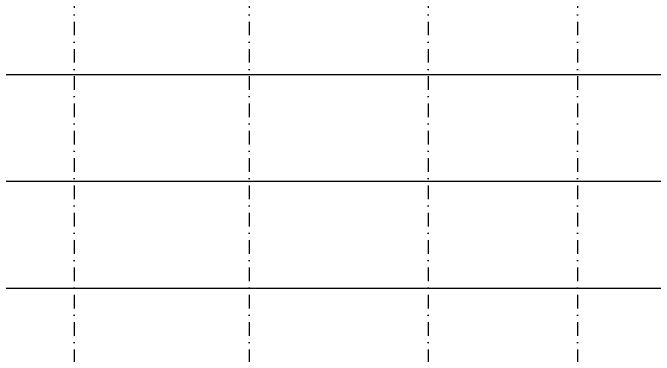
# Model space of a CAD drawing. Header units: metres. Extents: x -121 to 9872, y 3505 to 10721.
# Drawn here: x 3560 to 3860.5, y 9268.5 to 9429 of the extents above; entities that cross this region are included whole.
import ezdxf

# ---------------------------------------------------------------- set-up
doc = ezdxf.new("R2010")
doc.units = ezdxf.units.M
doc.linetypes.add('DASHDOT', pattern=[25.4, 12.7, -6.35, 0, -6.35])
doc.layers.add('Grade', color=9, linetype='Continuous')
doc.layers.add('Ind.Rot', color=8, linetype='DASHDOT')

msp = doc.modelspace()

# ---------------------------------------------------------------- linework, layer by layer
at = {"layer": 'Grade'}
for points in [[(0, 9400), (9859.453, 9400)], [(0, 9350), (9859.453, 9350)], [(0, 9300), (9859.453, 9300)]]:
    msp.add_lwpolyline(points, dxfattribs=at)
at = {"layer": 'Ind.Rot', "linetype": 'DASHDOT', "ltscale": 0.5}
for points in [[(3588.665, 10500), (3588.665, 8300)], [(3670.665, 10500), (3670.665, 8300)], [(3754.535, 10500), (3754.535, 8300)], [(3824.536, 10500), (3824.536, 8300)]]:
    msp.add_lwpolyline(points, dxfattribs=at)

doc.saveas('drawing.dxf')
